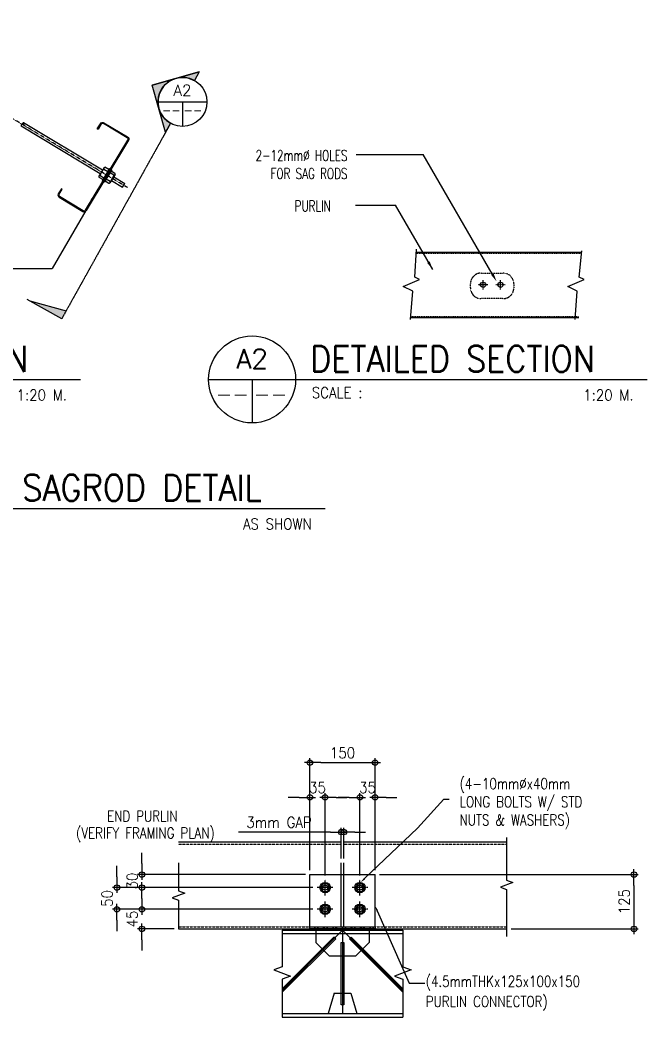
# Model space of a CAD drawing. Header units: millimetres. Extents: x -1 to 5622, y 0 to 9442.
# Drawn here: x 2737 to 5622, y 4612 to 9201 of the extents above; entities that cross this region are included whole.
import ezdxf
from ezdxf.enums import TextEntityAlignment as Align

# ---------------------------------------------------------------- set-up
doc = ezdxf.new("R2010")
doc.units = ezdxf.units.MM
for name, pattern in [('CENTER2', [1.125, 0.75, -0.125, 0.125, -0.125]), ('HIDDEN', [0.375, 0.25, -0.125]), ('PHANTOM', [2.5, 1.25, -0.25, 0.25, -0.25, 0.25, -0.25])]:
    doc.linetypes.add(name, pattern=pattern)
for name, color, linetype in [('1R', 1, 'Continuous'), ('8G', 8, 'Continuous'), ('CALLOUT', 2, 'Continuous'), ('HATCH', 1, 'Continuous'), ('S-ANNO-DIMS', 1, 'Continuous'), ('S-ANNO-TEXT', 3, 'Continuous'), ('S-BOLT', 2, 'Continuous'), ('S-HOLE', 2, 'Continuous'), ('S-MCUT', 1, 'Continuous'), ('S-PLTE', 3, 'Continuous'), ('S-PRLN-PATT', 8, 'Continuous'), ('S-PRLN-SECT', 5, 'Continuous'), ('S-SGRD', 2, 'Continuous'), ('S-TRUS', 5, 'Continuous'), ('TG', 3, 'Continuous'), ('TITLE', 7, 'Continuous'), ('wall', 3, 'Continuous')]:
    doc.layers.add(name, color=color, linetype=linetype)
doc.styles.add('2T-10', font='romans.shx', dxfattribs={"width": 0.8, "height": 25})
doc.styles.add('ROMANS', font='romans.shx', dxfattribs={"width": 0.9})
doc.styles.add('SIMPLEX', font='SIMPLEX.SHX', dxfattribs={"width": 0.7})
doc.styles.get("Standard").update_dxf_attribs({"font": 'arial.ttf'})
doc.dimstyles.new('Copy of LD', dxfattribs={"dimtxt": 0.25, "dimasz": 0.4, "dimexe": 0.15, "dimexo": 0, "dimgap": 0.1, "dimtad": 0, "dimdec": 4, "dimzin": 0, "dimdsep": 46, "dimtxsty": 'Standard', "dimblk": 'DOTSMALL', "dimblk1": 'DOT', "dimblk2": 'DOTSMALL', "dimcen": 0.1, "dimclrd": 2, "dimclre": 2, "dimclrt": 2, "dimadec": 0, "dimazin": 0, "dimtfac": 1, "dimtdec": 4, "dimtmove": 2, "dimatfit": 3, "dimldrblk": 'DOTSMALL', "dimfxl": 1, "dimtolj": 1, "dimtzin": 0, "dimarcsym": 0})
doc.dimstyles.new('DIM20', dxfattribs={"dimscale": 20, "dimtxt": 2.5, "dimasz": 2.5, "dimexe": 1, "dimexo": 1, "dimgap": 1, "dimtad": 1, "dimdec": 0, "dimzin": 0, "dimdsep": 46, "dimtxsty": 'ROMANS', "dimblk": 'DIM1', "dimcen": 1, "dimclrd": 8, "dimclre": 8, "dimclrt": 3, "dimadec": 0, "dimazin": 0, "dimtfac": 1, "dimtdec": 0, "dimtofl": 0, "dimtmove": 0, "dimatfit": 3, "dimfxl": 1, "dimtolj": 1, "dimtzin": 0, "dimarcsym": 0})

# ---------------------------------------------------------------- blocks, each defined once
blk = doc.blocks.new('_Dot')
at = {"color": 0, "linetype": 'ByBlock', "lineweight": -2}
blk.add_line((-0.5, 0), (-1, 0), dxfattribs=at)
at = {"color": 0, "linetype": 'ByBlock', "const_width": 0.5}
blk.add_lwpolyline([(-0.25, 0, 1), (0.25, 0, 1)], format="xyb", close=True, dxfattribs=at)
blk = doc.blocks.new('_DotSmall')
at = {"color": 0, "linetype": 'ByBlock', "const_width": 0.5}
blk.add_lwpolyline([(-0.0625, 0, 1), (0.0625, 0, 1)], format="xyb", close=True, dxfattribs=at)
blk = doc.blocks.new('S-CIRCUT')
blk.add_lwpolyline([(1.26, 0, 0.784008), (0, 0, -0.771658), (-1.25, 0)], format="xyb")
blk = doc.blocks.new('S-BOLT')
at = {"layer": 'S-BOLT', "color": 8, "linetype": 'CENTER2', "ltscale": 0.3}
for p, q in [((2.4, 0), (-2.4, 0)), ((0, -2.4), (0, 2.4))]:
    blk.add_line(p, q, dxfattribs=at)
at = {"layer": 'S-BOLT'}
blk.add_lwpolyline([(1.38, 0), (0.69, 1.19), (-0.69, 1.19), (-1.38, 0), (-0.69, -1.19), (0.69, -1.19)], close=True, dxfattribs=at)
at = {"layer": 'S-BOLT', "color": 1}
blk.add_circle((0, 0), 1.6, dxfattribs=at)
at = {"layer": 'S-BOLT'}
blk.add_circle((0, 0), 0.8, dxfattribs=at)
blk = doc.blocks.new('S-STLCUT')
at = {"layer": 'S-MCUT'}
blk.add_lwpolyline([(0, 1), (0, 0.578), (0.095, 0.542), (-0.095, 0.472), (0, 0.436), (0, 0)], dxfattribs=at)
blk = doc.blocks.new('DIM1')
at = {"color": 0}
blk.add_line((-1, 0), (0.5, 0), dxfattribs=at)
at = {"color": 3}
blk.add_circle((0, 0), 0.25, dxfattribs=at)
blk = doc.blocks.new('*D34')
at = {"layer": 'DEFPOINTS', "color": 0, "transparency": 16777216}
for p in [(4371.3, 5268), (4976.3, 5018), (5562, 5018)]:
    blk.add_point(p, dxfattribs=at)
at = {"layer": 'S-ANNO-DIMS', "color": 8, "lineweight": -2, "transparency": 16777216}
for p, q in [((4391.3, 5268), (5582, 5268)), ((5562, 5218), (5562, 5068)), ((4996.3, 5018), (5582, 5018))]:
    blk.add_line(p, q, dxfattribs=at)
at = {"layer": 'S-ANNO-DIMS', "color": 8, "lineweight": -2, "transparency": 16777216, "xscale": 50, "yscale": 50, "zscale": 50}
for p, rotation in [((5562, 5268), 90), ((5562, 5018), 270)]:
    blk.add_blockref('DIM1', p, dxfattribs=dict(at, rotation=rotation))
at = {"layer": 'S-ANNO-DIMS', "color": 3, "transparency": 16777216, "insert": (5517, 5143), "char_height": 50, "attachment_point": 5, "rotation": 90, "style": 'ROMANS'}
blk.add_mtext('\\A1;125', dxfattribs=at)
blk = doc.blocks.new('*D35')
at = {"layer": 'DEFPOINTS', "color": 0, "transparency": 16777216}
for p in [(4227.3, 5463.1), (4215.3, 5322), (4227.3, 5322)]:
    blk.add_point(p, dxfattribs=at)
at = {"layer": 'S-ANNO-DIMS', "color": 8, "lineweight": -2, "transparency": 16777216}
for p, q in [((4165.3, 5463.1), (3743.1, 5463.1)), ((4215.3, 5342), (4215.3, 5483.1)), ((4227.3, 5342), (4227.3, 5483.1)), ((4277.3, 5463.1), (4327.3, 5463.1))]:
    blk.add_line(p, q, dxfattribs=at)
at = {"layer": 'S-ANNO-DIMS', "color": 8, "lineweight": -2, "transparency": 16777216, "xscale": 50, "yscale": 50, "zscale": 50}
blk.add_blockref('DIM1', (4215.3, 5463.1), dxfattribs=at)
at = {"layer": 'S-ANNO-DIMS', "color": 8, "lineweight": -2, "transparency": 16777216, "xscale": 50, "yscale": 50, "zscale": 50, "rotation": 180}
blk.add_blockref('DIM1', (4227.3, 5463.1), dxfattribs=at)
at = {"layer": 'S-ANNO-DIMS', "color": 3, "transparency": 16777216, "insert": (3929.2, 5508.1), "char_height": 50, "attachment_point": 5, "style": 'ROMANS'}
blk.add_mtext('\\A1;3mm GAP', dxfattribs=at)
blk = doc.blocks.new('*D38')
at = {"layer": 'DEFPOINTS', "color": 0, "transparency": 16777216}
for p in [(4371.3, 5623.1), (4301.3, 5244), (4371.3, 5268)]:
    blk.add_point(p, dxfattribs=at)
at = {"layer": 'S-ANNO-DIMS', "color": 8, "lineweight": -2, "transparency": 16777216}
for p, q in [((4251.3, 5623.1), (4201.3, 5623.1)), ((4301.3, 5264), (4301.3, 5643.1)), ((4371.3, 5288), (4371.3, 5643.1)), ((4421.3, 5623.1), (4471.3, 5623.1))]:
    blk.add_line(p, q, dxfattribs=at)
at = {"layer": 'S-ANNO-DIMS', "color": 8, "lineweight": -2, "transparency": 16777216, "xscale": 50, "yscale": 50, "zscale": 50}
blk.add_blockref('DIM1', (4301.3, 5623.1), dxfattribs=at)
at = {"layer": 'S-ANNO-DIMS', "color": 8, "lineweight": -2, "transparency": 16777216, "xscale": 50, "yscale": 50, "zscale": 50, "rotation": 180}
blk.add_blockref('DIM1', (4371.3, 5623.1), dxfattribs=at)
at = {"layer": 'S-ANNO-DIMS', "color": 3, "transparency": 16777216, "insert": (4336.3, 5668.1), "char_height": 50, "attachment_point": 5, "style": 'ROMANS'}
blk.add_mtext('\\A1;35', dxfattribs=at)
blk = doc.blocks.new('*D39')
at = {"layer": 'DEFPOINTS', "color": 0, "transparency": 16777216}
for p in [(4371.3, 5783.1), (4071.3, 5268), (4371.3, 5268)]:
    blk.add_point(p, dxfattribs=at)
at = {"layer": 'S-ANNO-DIMS', "color": 8, "lineweight": -2, "transparency": 16777216}
for p, q in [((4071.3, 5288), (4071.3, 5803.1)), ((4121.3, 5783.1), (4321.3, 5783.1)), ((4371.3, 5288), (4371.3, 5803.1))]:
    blk.add_line(p, q, dxfattribs=at)
at = {"layer": 'S-ANNO-DIMS', "color": 8, "lineweight": -2, "transparency": 16777216, "xscale": 50, "yscale": 50, "zscale": 50, "rotation": 180}
blk.add_blockref('DIM1', (4071.3, 5783.1), dxfattribs=at)
at = {"layer": 'S-ANNO-DIMS', "color": 8, "lineweight": -2, "transparency": 16777216, "xscale": 50, "yscale": 50, "zscale": 50}
blk.add_blockref('DIM1', (4371.3, 5783.1), dxfattribs=at)
at = {"layer": 'S-ANNO-DIMS', "color": 3, "transparency": 16777216, "insert": (4221.3, 5828.1), "char_height": 50, "attachment_point": 5, "style": 'ROMANS'}
blk.add_mtext('\\A1;150', dxfattribs=at)
blk = doc.blocks.new('*D40')
at = {"layer": 'DEFPOINTS', "color": 0, "transparency": 16777216}
for p in [(4141.3, 5623.1), (4071.3, 5268), (4141.3, 5244)]:
    blk.add_point(p, dxfattribs=at)
at = {"layer": 'S-ANNO-DIMS', "color": 8, "lineweight": -2, "transparency": 16777216}
for p, q in [((4021.3, 5623.1), (3971.3, 5623.1)), ((4071.3, 5288), (4071.3, 5643.1)), ((4141.3, 5264), (4141.3, 5643.1)), ((4191.3, 5623.1), (4241.3, 5623.1))]:
    blk.add_line(p, q, dxfattribs=at)
at = {"layer": 'S-ANNO-DIMS', "color": 8, "lineweight": -2, "transparency": 16777216, "xscale": 50, "yscale": 50, "zscale": 50}
blk.add_blockref('DIM1', (4071.3, 5623.1), dxfattribs=at)
at = {"layer": 'S-ANNO-DIMS', "color": 8, "lineweight": -2, "transparency": 16777216, "xscale": 50, "yscale": 50, "zscale": 50, "rotation": 180}
blk.add_blockref('DIM1', (4141.3, 5623.1), dxfattribs=at)
at = {"layer": 'S-ANNO-DIMS', "color": 3, "transparency": 16777216, "insert": (4106.3, 5668.1), "char_height": 50, "attachment_point": 5, "style": 'ROMANS'}
blk.add_mtext('\\A1;35', dxfattribs=at)
blk = doc.blocks.new('*D41')
at = {"layer": 'DEFPOINTS', "color": 0, "transparency": 16777216}
for p in [(3298.2, 5268), (4071.3, 5268), (4105.3, 5208)]:
    blk.add_point(p, dxfattribs=at)
at = {"layer": 'S-ANNO-DIMS', "color": 8, "lineweight": -2, "transparency": 16777216}
for p, q in [((3298.2, 5318), (3298.2, 5368)), ((4051.3, 5268), (3278.2, 5268)), ((4085.3, 5208), (3278.2, 5208)), ((3298.2, 5158), (3298.2, 5108))]:
    blk.add_line(p, q, dxfattribs=at)
at = {"layer": 'S-ANNO-DIMS', "color": 8, "lineweight": -2, "transparency": 16777216, "xscale": 50, "yscale": 50, "zscale": 50}
for p, rotation in [((3298.2, 5268), 270), ((3298.2, 5208), 90)]:
    blk.add_blockref('DIM1', p, dxfattribs=dict(at, rotation=rotation))
at = {"layer": 'S-ANNO-DIMS', "color": 3, "transparency": 16777216, "insert": (3253.2, 5238), "char_height": 50, "attachment_point": 5, "rotation": 90, "style": 'ROMANS'}
blk.add_mtext('\\A1;30', dxfattribs=at)
blk = doc.blocks.new('*D42')
at = {"layer": 'DEFPOINTS', "color": 0, "transparency": 16777216}
for p in [(3183.1, 5208), (4105.3, 5208), (4105.3, 5108)]:
    blk.add_point(p, dxfattribs=at)
at = {"layer": 'S-ANNO-DIMS', "color": 8, "lineweight": -2, "transparency": 16777216}
for p, q in [((3183.1, 5258), (3183.1, 5308)), ((4085.3, 5208), (3163.1, 5208)), ((4085.3, 5108), (3163.1, 5108)), ((3183.1, 5058), (3183.1, 5008))]:
    blk.add_line(p, q, dxfattribs=at)
at = {"layer": 'S-ANNO-DIMS', "color": 8, "lineweight": -2, "transparency": 16777216, "xscale": 50, "yscale": 50, "zscale": 50}
for p, rotation in [((3183.1, 5208), 270), ((3183.1, 5108), 90)]:
    blk.add_blockref('DIM1', p, dxfattribs=dict(at, rotation=rotation))
at = {"layer": 'S-ANNO-DIMS', "color": 3, "transparency": 16777216, "insert": (3138.1, 5158), "char_height": 50, "attachment_point": 5, "rotation": 90, "style": 'ROMANS'}
blk.add_mtext('\\A1;50', dxfattribs=at)
blk = doc.blocks.new('*D43')
at = {"layer": 'DEFPOINTS', "color": 0, "transparency": 16777216}
for p in [(3298.2, 5108), (4105.3, 5108), (3466.3, 5018)]:
    blk.add_point(p, dxfattribs=at)
at = {"layer": 'S-ANNO-DIMS', "color": 8, "lineweight": -2, "transparency": 16777216}
for p, q in [((3298.2, 5158), (3298.2, 5208)), ((4085.3, 5108), (3278.2, 5108)), ((3446.3, 5018), (3278.2, 5018)), ((3298.2, 4968), (3298.2, 4918))]:
    blk.add_line(p, q, dxfattribs=at)
at = {"layer": 'S-ANNO-DIMS', "color": 8, "lineweight": -2, "transparency": 16777216, "xscale": 50, "yscale": 50, "zscale": 50}
for p, rotation in [((3298.2, 5108), 270), ((3298.2, 5018), 90)]:
    blk.add_blockref('DIM1', p, dxfattribs=dict(at, rotation=rotation))
at = {"layer": 'S-ANNO-DIMS', "color": 3, "transparency": 16777216, "insert": (3253.2, 5063), "char_height": 50, "attachment_point": 5, "rotation": 90, "style": 'ROMANS'}
blk.add_mtext('\\A1;45', dxfattribs=at)
blk = doc.blocks.new('CIR')
at = {"layer": 'TITLE', "color": 2}
for p, q in [((0, 0), (20, 0)), ((10, 0), (10, -10))]:
    blk.add_line(p, q, dxfattribs=at)
blk.add_circle((10, 0), 10, dxfattribs=at)
at = {"layer": 'TITLE', "color": 5, "style": 'ROMANS'}
blk.add_attdef('A', text='', height=4.5, dxfattribs=at).set_placement((10, 4.75), align=Align.MIDDLE)
at = {"layer": 'TITLE', "color": 2, "style": 'ROMANS'}
for width, p, p2 in [(1.138397, (1.58, -4.68), (9.3, -4.68)), (1.147089, (10.36, -4.68), (18.14, -4.68))]:
    blk.add_attdef('S-1', text='', height=2.5, dxfattribs=dict(at, width=width)).set_placement(p, p2, align=Align.FIT)

msp = doc.modelspace()

# ---------------------------------------------------------------- hatches: boundary and pattern name
at = {"layer": 'S-PRLN-PATT'}
h = msp.add_hatch(dxfattribs=at)
h.set_pattern_fill('ANSI32', color=256, scale=80, angle=90, style=0)
h.set_pattern_definition([(135, (1853.825, 3189.866), (-21.2132, -21.2132), []), (135, (1853.825, 3204.01), (-21.2132, -21.2132), [])])
h.paths.add_polyline_path([(4071.3, 5028), (4371.3, 5028), (4371.3, 5018), (4071.3, 5018)])
at = {"layer": 'TITLE'}
h = msp.add_hatch(color=2, dxfattribs=at)
h.paths.add_polyline_path([(3345.9, 8901.2), (3454.1, 8932, 0.414214), (3376.7, 8793)])
h.paths.add_polyline_path([(3454.1, 8932), (3562.3, 8962.8), (3539.6, 8922.1, 0.198912)])
h.paths.add_polyline_path([(3376.7, 8793, 0.198912), (3430.2, 8725.5), (3407.5, 8684.8)])

# ---------------------------------------------------------------- linework, layer by layer
at = {"layer": '1R', "ltscale": 1000}
for points in [[(4534, 7822.2), (4543.9, 7953.5), (4500.8, 7974.6), (4575.1, 8006.6), (4553.1, 8017.6), (4562.2, 8145.9)], [(5291, 7822.2), (5300.9, 7953.5), (5257.8, 7974.6), (5332.1, 8006.6), (5310.1, 8017.6), (5321.5, 8137.7)]]:
    msp.add_lwpolyline(points, dxfattribs=at)
at = {"layer": '8G', "extrusion": (0, 0, -1)}
for points in [[(-4910, 8032), (-4591.7, 8582)], [(-4636.3, 8051.9), (-4464.5, 8348.9)], [(-4322.6, 5249.1), (-4565.4, 5481.5), (-4687.5, 5615.6), (-4712.5, 5615.6)]]:
    msp.add_lwpolyline(points, dxfattribs=at)
at = {"layer": '8G'}
for points in [[(3068.3, 8371.9), (2885.5, 8057.6)], [(4381.3, 5100.9), (4527.4, 4767.9), (4599.3, 4767.9)]]:
    msp.add_lwpolyline(points, dxfattribs=at)
at = {"layer": '8G', "extrusion": (0, 0, -1)}
for points in [[(-4610.7, 8082.9), (-4636.5, 8051.6), (-4622.2, 8089.6)], [(-4904.2, 8028.7), (-4930, 7997.4), (-4915.8, 8035.3)], [(-4319.7, 5252.1), (-4304.5, 5231.8), (-4325.5, 5246.1)]]:
    msp.add_solid(points, dxfattribs=at)
at = {"layer": '8G'}
msp.add_solid([(4377.5, 5099.3), (4371.3, 5123.8), (4385.1, 5102.6)], dxfattribs=at)
at = {"layer": 'CALLOUT'}
msp.add_solid([(3062.5, 8375.3), (3088.4, 8406.5), (3074.1, 8368.6)], dxfattribs=at)
at = {"layer": 'DEFPOINTS', "color": 8}
msp.add_line((4026.2, 4612), (4398.2, 4612), dxfattribs=at)
at = {"layer": 'HATCH', "color": 8, "extrusion": (0, 0, -1)}
msp.add_ellipse((3226.2, 8652.4), major_axis=(6.35, 4.7), ratio=0.982892, start_param=-0.399006, end_param=1.183998, dxfattribs=at)
at = {"layer": 'S-HOLE', "color": 8, "linetype": 'CENTER2', "ltscale": 0.1}
for p, q in [((4867.7, 7960.2), (4867.7, 8004.2)), ((4947.7, 7960.2), (4947.7, 8004.2)), ((4889.7, 7982.2), (4845.7, 7982.2)), ((4969.7, 7982.2), (4925.7, 7982.2))]:
    msp.add_line(p, q, dxfattribs=at)
at = {"layer": 'S-HOLE', "color": 4}
for centre in [(4867.7, 7982.2), (4947.7, 7982.2)]:
    msp.add_circle(centre, 12, dxfattribs=at)
at = {"layer": 'S-MCUT'}
msp.add_lwpolyline([(4976.2, 5439), (4976.3, 5241.7), (5005.1, 5231), (4947.5, 5209.5), (4976.3, 5198.7), (4976.3, 4983.4)], dxfattribs=at)
msp.add_arc((2755.3, 8721.2), 7.08, 101.6935, 192.7288, dxfattribs=at)
at = {"layer": 'S-PLTE'}
for p, q in [((4071.3, 5028), (4071.3, 5268)), ((4071.3, 5268), (4371.3, 5268)), ((4371.3, 5028), (4371.3, 5268))]:
    msp.add_line(p, q, dxfattribs=at)
at = {"layer": 'S-PLTE', "color": 4}
msp.add_lwpolyline([(4071.3, 5028), (4371.3, 5028), (4371.3, 5018), (4071.3, 5018)], close=True, dxfattribs=at)
at = {"layer": 'S-PRLN-SECT', "color": 4}
for p, q in [((3093.2, 8699.2), (3107.8, 8723.5)), ((3111, 8721.6), (3096.4, 8697.3)), ((3230.3, 8659.1), (3121.8, 8724.3)), ((3123.8, 8727.5), (3232.2, 8662.4)), ((3096.4, 8697.3), (3093.2, 8699.2)), ((3039, 8325.6), (3233, 8648.5)), ((3236.7, 8647.4), (3042.3, 8323.6)), ((2928.1, 8424.5), (2913.8, 8400.8)), ((2917, 8398.8), (2931.3, 8422.5)), ((2931.3, 8422.5), (2928.1, 8424.5)), ((2917.8, 8384.8), (3026.3, 8319.6)), ((3028.2, 8322.9), (2919.7, 8388))]:
    msp.add_line(p, q, dxfattribs=at)
at = {"layer": 'S-PRLN-SECT', "color": 1, "linetype": 'HIDDEN', "ltscale": 0.5}
for p, q in [((4561, 8128.2), (5320.6, 8128.2)), ((4535.1, 7836.2), (5307.4, 7836.2))]:
    msp.add_line(p, q, dxfattribs=at)
at = {"layer": 'S-PRLN-SECT', "color": 2}
for p, q in [((4561.2, 8132.2), (5321, 8132.2)), ((4534.8, 7832.2), (5308.5, 7832.2))]:
    msp.add_line(p, q, dxfattribs=at)
at = {"layer": 'S-PRLN-SECT', "color": 3}
for p, q in [((3466.3, 5418), (4215.3, 5418)), ((4227.3, 5418), (4976.3, 5418)), ((4215.3, 5028), (4215.3, 5322)), ((4227.3, 5028), (4227.3, 5322)), ((3466.3, 5018), (4976.3, 5018))]:
    msp.add_line(p, q, dxfattribs=at)
at = {"layer": 'S-PRLN-SECT', "color": 2, "linetype": 'HIDDEN'}
for p, q in [((3466.3, 5408), (4215.3, 5408)), ((4227.3, 5408), (4976.3, 5408)), ((3466.3, 5028), (4976.3, 5028))]:
    msp.add_line(p, q, dxfattribs=at)
at = {"layer": 'S-PRLN-SECT', "color": 4, "extrusion": (0, 0, -1)}
for centre, major_axis, ratio, start_param, end_param in [((3117.8, 8717.6), (11.3, 2.8), 0.999989, 3.926491, 5.498489), ((3117.8, 8717.6), (7.65, 1.91), 0.999982, 3.927062, 5.49784), ((3226.2, 8652.4), (9.35, 6.92), 0.995022, -0.395207, 1.180333)]:
    msp.add_ellipse(centre, major_axis=major_axis, ratio=ratio, start_param=start_param, end_param=end_param, dxfattribs=at)
at = {"layer": 'S-PRLN-SECT', "color": 4}
for centre, major_axis, ratio, start_param, end_param in [((2923.8, 8394.8), (11.3, 2.8), 0.999995, 2.355979, 3.926781), ((2923.8, 8394.8), (-1.91, 7.65), 0.999987, 0.78548, 2.356263), ((3032.3, 8329.6), (-2.8, 11.3), 0.999993, 2.356362, 3.927165), ((3032.3, 8329.6), (-1.91, 7.65), 0.999992, 2.356338, 3.927142)]:
    msp.add_ellipse(centre, major_axis=major_axis, ratio=ratio, start_param=start_param, end_param=end_param, dxfattribs=at)
at = {"layer": 'S-SGRD', "color": 8, "linetype": 'CENTER2', "ltscale": 0.05}
msp.add_line((3232, 8429.4), (1947.7, 9201.1), dxfattribs=at)
at = {"layer": 'S-SGRD'}
for p, q in [((3117.2, 8510), (2753.8, 8728.1)), ((3106.9, 8492.9), (2743.1, 8711.5)), ((3121, 8516.3), (3103.1, 8486.6)), ((3149.9, 8517.9), (3115.3, 8460.4)), ((3153.3, 8515.8), (3118.8, 8458.3)), ((3123.4, 8520.4), (3121, 8516.3)), ((3156.5, 8513.9), (3122, 8456.4)), ((3123.5, 8514.8), (3141.5, 8504)), ((3160, 8511.8), (3125.4, 8454.3)), ((3146.4, 8512.1), (3128.4, 8522.9)), ((3149.9, 8517.9), (3153.3, 8515.8)), ((3169.6, 8487.1), (3151.6, 8497.9)), ((3160, 8511.8), (3156.5, 8513.9)), ((3156.5, 8506.1), (3174.5, 8495.3)), ((3103.1, 8486.6), (3100.6, 8482.4)), ((3118.8, 8466.1), (3101.2, 8476.7)), ((3105.7, 8485.1), (3123.7, 8474.3)), ((3115.3, 8460.4), (3118.8, 8458.3)), ((3125.4, 8454.3), (3122, 8456.4)), ((3128.9, 8460), (3146.5, 8449.5)), ((3151.8, 8457.4), (3133.8, 8468.2)), ((3154.3, 8455.8), (3151.8, 8451.6)), ((3172.2, 8485.5), (3154.3, 8455.8)), ((3158.1, 8462.1), (3209.5, 8431.2)), ((3168.4, 8479.3), (3219.8, 8448.4)), ((3174.6, 8489.6), (3172.2, 8485.5)), ((3209.5, 8431.2), (3219.8, 8448.4))]:
    msp.add_line(p, q, dxfattribs=at)
for centre, radius, start, end in [((3156.4, 8474.8), 51.7, 129.4235, 168.5765), ((3127.9, 8517.7), 5.29, 84.6261, 213.3739), ((3170.1, 8492.3), 5.29, 264.6261, 33.3739), ((3105.1, 8480), 5.14, 83.5233, 219.9592), ((3147.5, 8454.5), 5.14, 258.0408, 34.4767), ((3118.9, 8497.3), 51.7, 309.4235, 348.5765)]:
    msp.add_arc(centre, radius, start, end, dxfattribs=at)
at = {"layer": 'S-TRUS', "color": 8}
for p, q in [((3943.8, 5012), (3943.8, 4843.1)), ((4221.3, 5012), (3943.8, 4733.9)), ((3943.8, 5012), (4498.8, 5012)), ((4098.4, 5012), (4098.4, 4955.6)), ((4221.3, 5012), (4498.8, 4733.9)), ((4221.3, 5012), (4221.3, 4628)), ((4344.2, 5012), (4344.2, 4955.6)), ((4498.8, 5012), (4498.8, 4843.1)), ((3943.8, 4996), (4498.8, 4996)), ((4181.8, 4980.4), (3943.8, 4741.8)), ((3943.8, 4726.1), (4189.7, 4972.5)), ((4189.7, 4972.5), (4181.8, 4980.4)), ((4252.9, 4972.5), (4260.7, 4980.4)), ((4498.8, 4726.1), (4252.9, 4972.5)), ((4260.7, 4980.4), (4498.8, 4741.8)), ((4098.4, 4955.6), (4161.2, 4893)), ((4344.2, 4955.6), (4281.4, 4893)), ((4281.4, 4893), (4161.2, 4893)), ((3943.8, 4843.1), (3905.9, 4829)), ((3905.9, 4829), (3981.7, 4800.6)), ((4536.7, 4829), (4460.9, 4800.6)), ((4498.8, 4843.1), (4536.7, 4829)), ((3981.7, 4800.6), (3943.8, 4786.5)), ((3943.8, 4786.5), (3943.8, 4612)), ((4460.9, 4800.6), (4498.8, 4786.5)), ((4498.8, 4786.5), (4498.8, 4612)), ((4183.2, 4721.6), (4155.4, 4628)), ((4183.2, 4721.6), (4259.4, 4721.6)), ((4259.4, 4721.6), (4287.2, 4628)), ((3943.8, 4628), (4498.8, 4628)), ((3943.8, 4612), (4498.8, 4612))]:
    msp.add_line(p, q, dxfattribs=at)
msp.add_lwpolyline([(4215.7, 4954.5), (4226.8, 4954.5), (4226.8, 4667.7), (4215.7, 4667.7)], close=True, dxfattribs=at)
at = {"layer": 'TITLE', "color": 2}
for p, q in [((3562.3, 8962.8), (3345.9, 8901.2)), ((3407.5, 8684.8), (3345.9, 8901.2)), ((2929.5, 7826.1), (2770.5, 7914.6)), ((2782.1, 7908.2), (2949.6, 7862.2)), ((998.5, 7546.5), (3015.4, 7546.5)), ((3605.2, 7546.5), (5622.1, 7546.5)), ((1656.1, 6953), (4141.6, 6953))]:
    msp.add_line(p, q, dxfattribs=at)
at = {"layer": 'TITLE', "color": 5, "linetype": 'PHANTOM'}
msp.add_line((3430.2, 8725.5), (2929.5, 7826.1), dxfattribs=at)
at = {"layer": 'TITLE', "color": 2}
msp.add_lwpolyline([(3430.2, 8725.5), (3407.5, 8684.8), (3345.9, 8901.2), (3562.3, 8962.8), (3539.6, 8922.1, 1)], format="xyb", close=True, dxfattribs=at)
msp.add_solid([(2949.6, 7862.2), (2929.5, 7826.1), (2949.6, 7862.2), (2770.5, 7914.6)], dxfattribs=at)
at = {"layer": 'wall', "color": 2, "linetype": 'HIDDEN', "ltscale": 0.5}
msp.add_lwpolyline([(4959.4, 7918.4), (4859.6, 7918.4, -0.414214), (4809.6, 7968.4), (4809.6, 7986.3, -0.414214), (4859.6, 8036.3), (4959.4, 8036.3, -0.414214), (5009.4, 7986.3), (5009.4, 7968.4, -0.414214), (4959.4, 7918.4)], format="xyb", dxfattribs=at)

# ---------------------------------------------------------------- block references
for name, p, xscale, yscale, zscale in [('S-STLCUT', (3466.3, 5018), 304, 304, 304), ('S-BOLT', (4141.3, 5208), 15, 15, 15), ('S-BOLT', (4301.3, 5208), 15, 15, 15), ('S-BOLT', (4141.3, 5108), 15, 15, 15), ('S-BOLT', (4301.3, 5108), 15, 15, 15)]:
    msp.add_blockref(name, p, dxfattribs=dict(xscale=xscale, yscale=yscale, zscale=zscale))
at = {"layer": 'S-MCUT', "xscale": -7.947715058978015, "yscale": 7.947715060436166, "zscale": 7.947715059916152, "rotation": 239.0000000307981}
msp.add_blockref('S-CIRCUT', (2748.7, 8719.5), dxfattribs=at)
at = {"layer": 'TITLE', "color": 2}
ref = msp.add_blockref('CIR', (3372.4, 8823.8), dxfattribs=dict(at, xscale=11.25000000000041, yscale=11.25000000000041, zscale=11.25000000000041))
ref.add_attrib('A', 'A2', dxfattribs={"color": 5, "height": 50.63, "style": 'ROMANS'}).set_placement((3484.9, 8877.3), align=Align.MIDDLE)
ref.add_attrib('S-1', '--', dxfattribs={"color": 2, "height": 28.13, "style": 'ROMANS', "width": 1.351846}).set_placement((3390.2, 8771.2), (3477.1, 8771.2), align=Align.FIT)
ref.add_attrib('S-1', '--', dxfattribs={"color": 2, "height": 28.13, "style": 'ROMANS', "width": 1.362168}).set_placement((3489, 8771.2), (3576.5, 8771.2), align=Align.FIT)
ref = msp.add_blockref('CIR', (3605.2, 7546.5), dxfattribs=dict(at, xscale=20, yscale=20, zscale=20))
ref.add_attrib('A', 'A2', dxfattribs={"color": 5, "height": 90, "style": 'ROMANS'}).set_placement((3805.2, 7641.6), align=Align.MIDDLE)
ref.add_attrib('S-1', '--', dxfattribs={"color": 2, "height": 50, "style": 'ROMANS', "width": 1.351846}).set_placement((3636.8, 7452.9), (3791.3, 7452.9), align=Align.FIT)
ref.add_attrib('S-1', '--', dxfattribs={"color": 2, "height": 50, "style": 'ROMANS', "width": 1.362168}).set_placement((3812.4, 7452.9), (3968.1, 7452.9), align=Align.FIT)

# ---------------------------------------------------------------- texts
at = {"layer": 'CALLOUT', "color": 3, "char_height": 50, "style": 'SIMPLEX'}
for s, insert, attachment_point in [('2-12mm%%C HOLES\\PFOR SAG RODS', (4244.1, 8602.4), 3), ('PURLIN', (4000.9, 8345.1), 4)]:
    msp.add_mtext(s, dxfattribs=dict(at, insert=insert, attachment_point=attachment_point))
at = {"layer": 'S-ANNO-TEXT', "insert": (4759.8, 5635.9), "char_height": 50, "attachment_point": 4, "style": '2T-10'}
msp.add_mtext('\\P(4-10mm%%Cx40mm\\PLONG BOLTS W/ STD\\PNUTS & WASHERS)', dxfattribs=at)
at = {"layer": 'TG', "style": '2T-10', "width": 0.8}
for s, p in [('END PURLIN', (3138.4, 5511.6)), ('(VERIFY FRAMING PLAN)', (2995.6, 5434)), ('(4.5mmTHKx125x100x150', (4604.2, 4751.2)), ('PURLIN CONNECTOR)', (4604.2, 4658.4))]:
    msp.add_text(s, height=50, dxfattribs=at).set_placement(p)
at = {"layer": 'TITLE', "color": 6, "style": 'ROMANS', "width": 0.9}
for s, p in [('DETAILED SECTION', (1465.4, 7581.4)), ('DETAILED SECTION', (4072.1, 7581.4)), ('TYPICAL SAGROD DETAIL', (2123, 6987.9))]:
    msp.add_text(s, height=120, dxfattribs=at).set_placement(p)
at = {"layer": 'TITLE', "color": 2, "style": 'ROMANS', "width": 0.9}
for s, p in [('1:20 M.', (2953.4, 7449.6)), ('1:20 M.', (5560.1, 7449.6)), ('AS SHOWN', (4079.6, 6856.1))]:
    msp.add_text(s, height=50, dxfattribs=at).set_placement(p, align=Align.RIGHT)
msp.add_text('SCALE :', height=50, dxfattribs=at).set_placement((4079.7, 7460.8))

# ---------------------------------------------------------------- dimensions: what is measured, and where the dimension line sits
at = {"layer": 'S-ANNO-DIMS'}
dim = msp.add_linear_dim(base=(4371.3, 5783.1), p1=(4071.3, 5268), p2=(4371.3, 5268), text='150', dimstyle='DIM20', dxfattribs=at)
dim.commit()
dim.dimension.update_dxf_attribs({"geometry": '*D39', "text_midpoint": (4221.3, 5828.1)})
for base, p1, p2, text, picture, middle in [((4141.3, 5623.1), (4071.3, 5268), (4141.3, 5244), '35', '*D40', (4106.3, 5623.1)), ((4371.3, 5623.1), (4301.3, 5244), (4371.3, 5268), '35', '*D38', (4336.3, 5623.1)), ((4227.3, 5463.1), (4215.3, 5322), (4227.3, 5322), '3mm GAP', '*D35', (3929.2, 5463.1))]:
    dim = msp.add_linear_dim(base=base, p1=p1, p2=p2, text=text, dimstyle='DIM20', dxfattribs=at)
    dim.commit()
    dim.dimension.update_dxf_attribs({"geometry": picture, "text_midpoint": middle, "dimtype": 160})
for base, p1, p2, text, picture, middle in [((3298.2, 5268), (4105.3, 5208), (4071.3, 5268), '30', '*D41', (3298.2, 5238)), ((3183.1, 5208), (4105.3, 5108), (4105.3, 5208), '50', '*D42', (3183.1, 5158)), ((3298.2, 5108), (3466.3, 5018), (4105.3, 5108), '45', '*D43', (3298.2, 5063))]:
    dim = msp.add_linear_dim(base=base, p1=p1, p2=p2, angle=90, text=text, dimstyle='DIM20', dxfattribs=at)
    dim.commit()
    dim.dimension.update_dxf_attribs({"geometry": picture, "text_midpoint": middle, "dimtype": 160})
dim = msp.add_linear_dim(base=(5562, 5018), p1=(4371.3, 5268), p2=(4976.3, 5018), angle=90, text='125', dimstyle='DIM20', dxfattribs=at)
dim.commit()
dim.dimension.update_dxf_attribs({"geometry": '*D34', "text_midpoint": (5517, 5143)})

# ---------------------------------------------------------------- leaders
at = {"layer": '8G'}
for points in [[(4284.4, 8582), (4591.7, 8582)], [(4280.5, 8348.9), (4464.5, 8348.9)], [(2368.9, 8057.6), (2885.5, 8057.6)]]:
    msp.add_leader(points, dimstyle='Copy of LD', dxfattribs=at)

doc.saveas('drawing.dxf')
